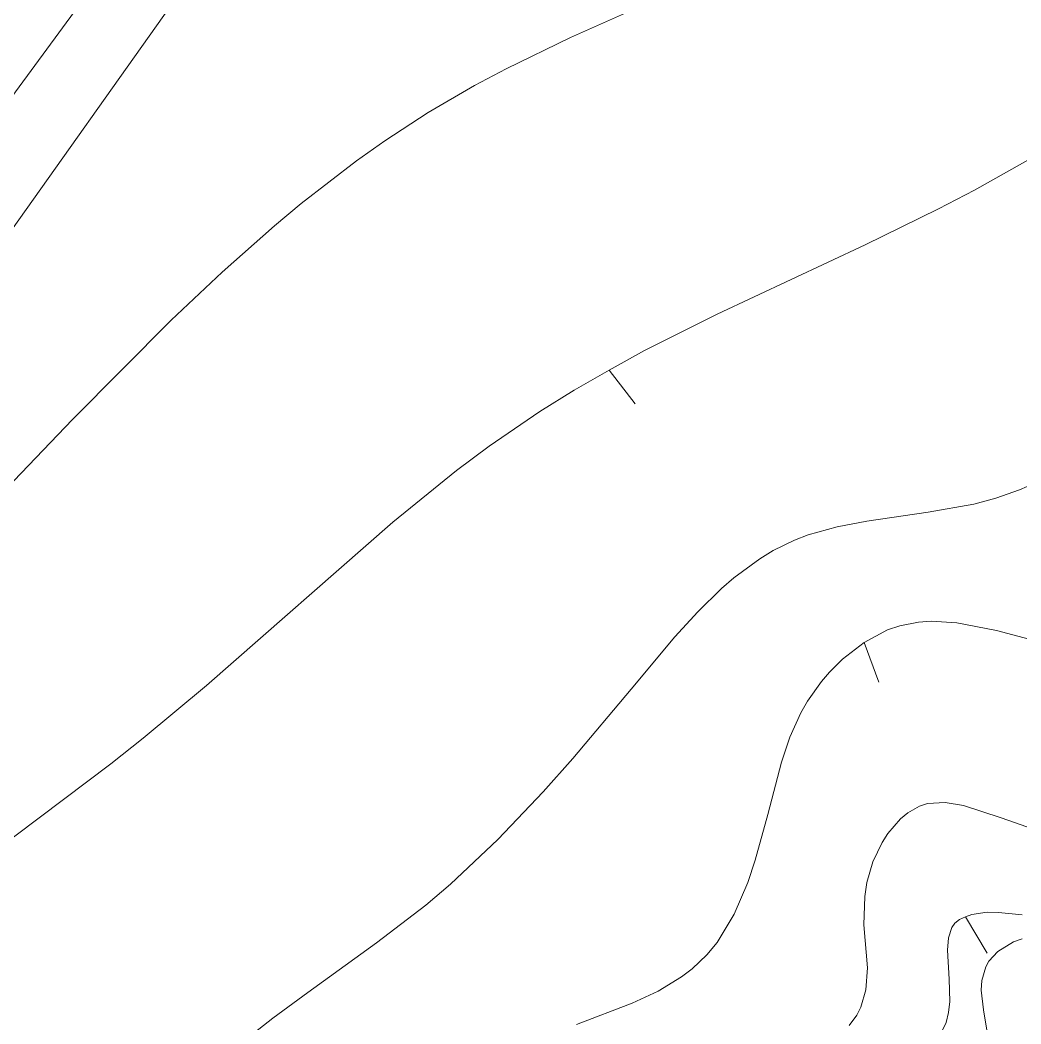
# Model space of a CAD drawing. Extents: x 1000 to 4000, y -5000 to -1000.
# Drawn here: x 1686.4 to 1733.68, y -4764.92 to -4717.49 of the extents above; entities that cross this region are included whole.
import ezdxf

# ---------------------------------------------------------------- set-up
doc = ezdxf.new("R2010")
doc.units = 0
doc.header["$MEASUREMENT"] = 0
doc.layers.add('СЛОЙ_37', color=7, linetype='CONTINUOUS')
doc.layers.add('СЛОЙ_50', color=7, linetype='CONTINUOUS')

msp = doc.modelspace()

# ---------------------------------------------------------------- linework, layer by layer
at = {"layer": 'СЛОЙ_37', "color": 253, "linetype": 'Continuous', "lineweight": 0}
for points in [[(1652.877, -4760.626), (1660.77, -4753.845), (1664.381, -4750.544), (1689.705, -4716.059), (1699.33, -4704.133), (1711.911, -4685.724), (1722.424, -4669.849), (1733.617, -4650.934), (1741.019, -4647.454), (1751.908, -4640.227), (1754.455, -4637.436), (1769.679, -4615.679), (1775.576, -4608.566), (1782.811, -4600.448), (1794.103, -4591.662), (1810.958, -4581.285)], [(1740.707, -4657.789), (1725.552, -4670.243), (1711.207, -4694.845), (1694.238, -4715.791), (1675.66, -4741.955), (1663.534, -4757.95), (1653.947, -4764.106), (1651.894, -4764.256), (1641.548, -4757.953), (1626.986, -4745.146), (1603.888, -4728.729), (1601.569, -4721.859)]]:
    msp.add_lwpolyline(points, dxfattribs=at)
at = {"layer": 'СЛОЙ_50', "color": 253, "linetype": 'Continuous', "lineweight": 0}
msp.add_line((1726.28, -4746.893), (1726.975, -4748.768), dxfattribs=at)
for points in [[(1677.409, -4748.34), (1688.883, -4736.365), (1693.535, -4731.676), (1695.942, -4729.401), (1698.418, -4727.21), (1699.686, -4726.156), (1702.29, -4724.147), (1703.628, -4723.201), (1705.685, -4721.862), (1707.874, -4720.589), (1709.366, -4719.795), (1712.411, -4718.311), (1715.515, -4716.925)], [(1734.013, -4724.115), (1731.496, -4725.526), (1729.787, -4726.415), (1726.321, -4728.108), (1719.339, -4731.387), (1715.907, -4733.108), (1714.238, -4734.04), (1712.57, -4734.973), (1710.951, -4735.98), (1708.567, -4737.619), (1707.02, -4738.776), (1704.003, -4741.212), (1695.203, -4748.927), (1692.216, -4751.425), (1690.69, -4752.625), (1685.048, -4756.869), (1682.711, -4758.83), (1679.629, -4761.492), (1678.06, -4762.766), (1676.448, -4763.956), (1675.619, -4764.509), (1674.341, -4765.273)], [(1714.238, -4734.04), (1715.459, -4735.625)], [(1734.336, -4739.369), (1733.612, -4739.686), (1732.493, -4740.086), (1731.452, -4740.363), (1729.303, -4740.75), (1726.406, -4741.162), (1724.995, -4741.436), (1723.639, -4741.819), (1722.988, -4742.067), (1721.982, -4742.561), (1721.341, -4742.95), (1720.119, -4743.851), (1719.535, -4744.355), (1718.412, -4745.448), (1717.335, -4746.626), (1715.265, -4749.1), (1712.507, -4752.376), (1711.111, -4753.948), (1708.966, -4756.203), (1706.727, -4758.311)], [(1712.684, -4764.943), (1715.324, -4763.943), (1716.54, -4763.371), (1717.65, -4762.699), (1718.158, -4762.314), (1718.848, -4761.66), (1719.329, -4761.073), (1720.137, -4759.737), (1720.776, -4758.238), (1721.129, -4757.182), (1721.72, -4755.023), (1722.366, -4752.55), (1722.769, -4751.366), (1723.285, -4750.226), (1723.601, -4749.674), (1724.264, -4748.739), (1724.643, -4748.298), (1725.26, -4747.682), (1726.28, -4746.893), (1727.384, -4746.308), (1727.957, -4746.108), (1728.84, -4745.935), (1729.439, -4745.895), (1730.658, -4745.967), (1732.531, -4746.339), (1735.084, -4747.016)], [(1735.179, -4756.033), (1732.751, -4755.18), (1730.969, -4754.594), (1730.102, -4754.456), (1729.278, -4754.512), (1728.889, -4754.635), (1728.336, -4754.952), (1727.997, -4755.237), (1727.403, -4755.923), (1727.124, -4756.352), (1726.691, -4757.265), (1726.411, -4758.232)], [(1706.727, -4758.311), (1705.562, -4759.303), (1703.236, -4761.095), (1699.992, -4763.429), (1698.335, -4764.652), (1695.467, -4766.905)], [(1726.411, -4758.232), (1726.305, -4758.895), (1726.265, -4760.233), (1726.434, -4762.278), (1726.364, -4763.304), (1726.119, -4764.124), (1725.931, -4764.502), (1725.571, -4764.988)], [(1729.73, -4765.736), (1730.151, -4764.861), (1730.269, -4764.376), (1730.321, -4763.866), (1730.294, -4762.803), (1730.214, -4761.442), (1730.26, -4760.853), (1730.425, -4760.364), (1730.566, -4760.166), (1730.781, -4759.984), (1731.072, -4759.864), (1731.362, -4759.745), (1732.09, -4759.648), (1732.626, -4759.649), (1733.735, -4759.77)], [(1731.072, -4759.864), (1732.091, -4761.585)], [(1733.739, -4760.902), (1733.335, -4761.038), (1732.599, -4761.493), (1732.173, -4761.96), (1732.019, -4762.223), (1731.834, -4762.867), (1731.813, -4763.322), (1731.92, -4764.254), (1732.191, -4765.879), (1732.167, -4766.681), (1732.053, -4767.163), (1731.786, -4767.78), (1731.61, -4768.064), (1731.128, -4768.613), (1730.73, -4768.9), (1730.443, -4769.048), (1729.819, -4769.253)]]:
    msp.add_lwpolyline(points, dxfattribs=at)

doc.saveas('drawing.dxf')
